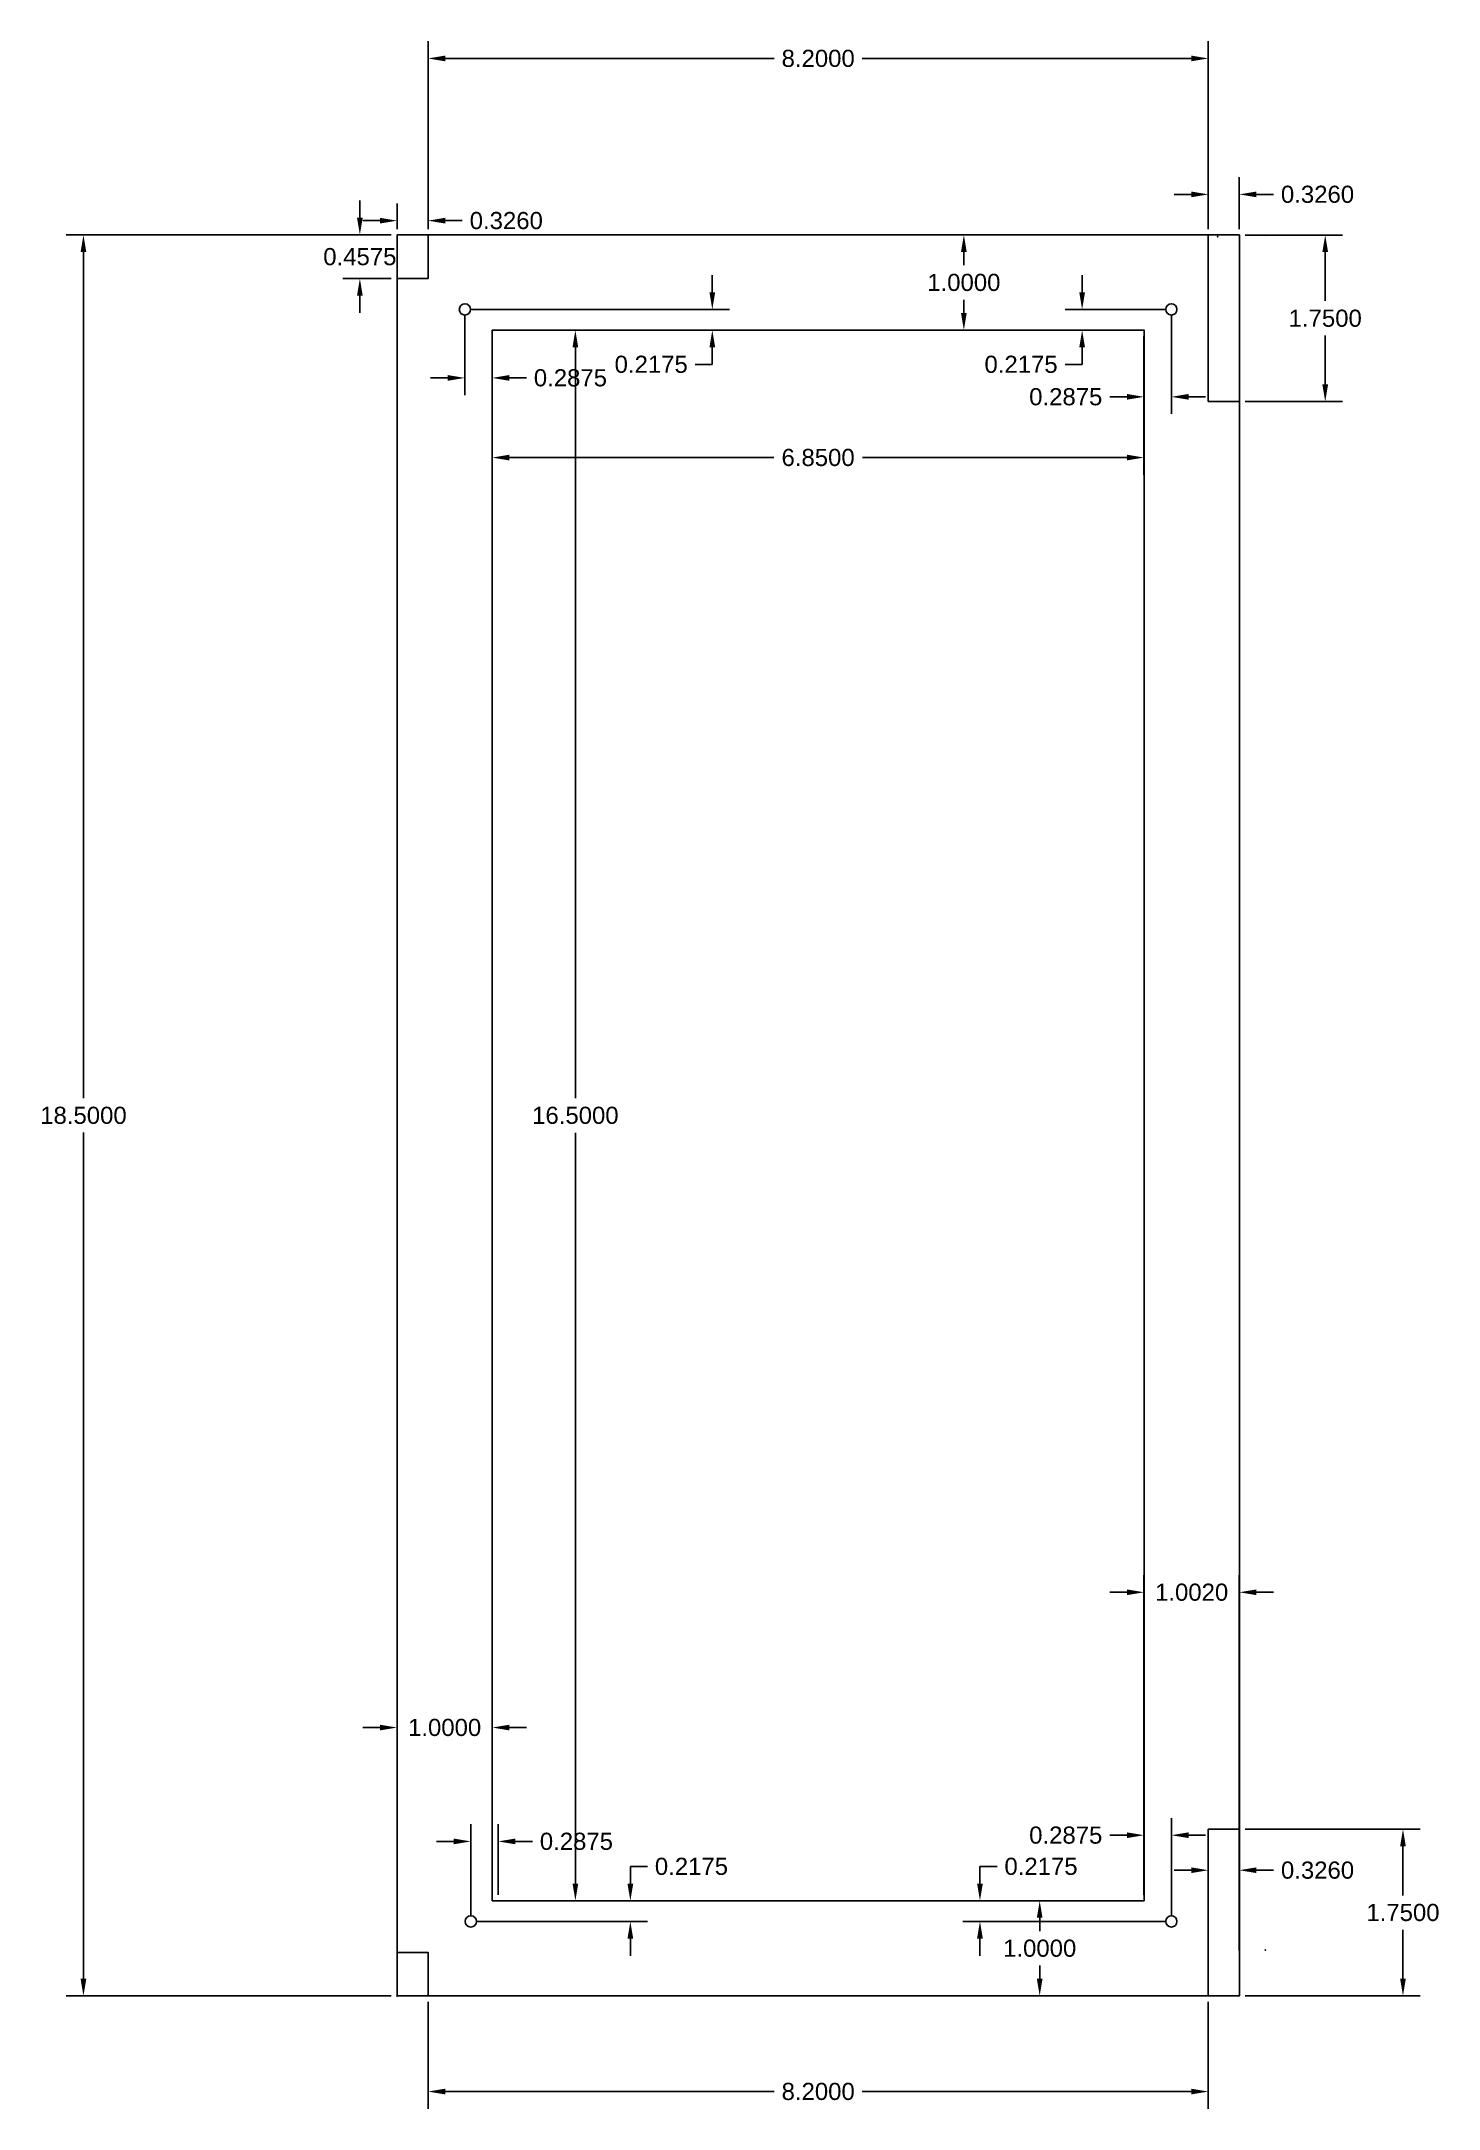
# Model space of a CAD drawing. Header units: inches. Extents: x 2.1 to 16.8, y 4.9 to 26.6.
import ezdxf

# ---------------------------------------------------------------- set-up
doc = ezdxf.new("R2010")
doc.units = ezdxf.units.IN
doc.header["$MEASUREMENT"] = 0
doc.layers.get('0').update_dxf_attribs({"color": 1})
doc.layers.add('dimensions', color=4, linetype='Continuous')
doc.layers.add('non-cut features', color=3, linetype='Continuous')
doc.styles.get("Standard").update_dxf_attribs({"font": 'Arial Regular.ttf'})
doc.dimstyles.get("Standard").update_dxf_attribs({"dimtxt": 0.18, "dimasz": 0.18, "dimexe": 0.18, "dimexo": 0.0625, "dimgap": 0.09, "dimtad": 0, "dimtih": 1, "dimtoh": 1, "dimdec": 4, "dimzin": 0, "dimdsep": 46, "dimtxsty": 'Standard', "dimcen": 0.09, "dimadec": 0, "dimazin": 0, "dimtfac": 1, "dimtdec": 4, "dimtofl": 0, "dimtmove": 0, "dimatfit": 3, "dimfxl": 1, "dimtolj": 1, "dimtzin": 0, "dimarcsym": 0})

# ---------------------------------------------------------------- blocks, each defined once
blk = doc.blocks.new('*D4')
at = {"layer": 'Defpoints', "color": 0, "transparency": 16777216}
for p in [(5.817, 24.573), (6.143, 24.723), (6.143, 24.573)]:
    blk.add_point(p, dxfattribs=at)
at = {"layer": 'dimensions', "color": 0, "lineweight": -2, "transparency": 16777216}
for p, q in [((5.817, 24.635), (5.817, 24.903)), ((6.143, 24.635), (6.143, 24.903)), ((5.637, 24.723), (5.457, 24.723)), ((6.323, 24.723), (6.503, 24.723))]:
    blk.add_line(p, q, dxfattribs=at)
at = {"layer": 'dimensions', "color": 0, "transparency": 16777216}
for points in [[(5.637, 24.753), (5.637, 24.693), (5.817, 24.723)], [(6.323, 24.753), (6.323, 24.693), (6.143, 24.723)]]:
    blk.add_solid(points, dxfattribs=at)
at = {"layer": 'dimensions', "color": 0, "transparency": 16777216, "insert": (6.965, 24.723), "char_height": 0.18, "attachment_point": 5}
blk.add_mtext('\\A1;0.3260', dxfattribs=at)
blk = doc.blocks.new('*D6')
at = {"layer": 'Defpoints', "color": 0, "transparency": 16777216}
for p in [(6.143, 6.073), (14.343, 6.073), (14.343, 5.068)]:
    blk.add_point(p, dxfattribs=at)
at = {"layer": 'dimensions', "color": 0, "lineweight": -2, "transparency": 16777216}
for p, q in [((6.143, 6.01), (6.143, 4.888)), ((14.343, 6.01), (14.343, 4.888)), ((6.323, 5.068), (9.781, 5.068)), ((14.163, 5.068), (10.705, 5.068))]:
    blk.add_line(p, q, dxfattribs=at)
at = {"layer": 'dimensions', "color": 0, "transparency": 16777216}
for points in [[(6.323, 5.098), (6.323, 5.038), (6.143, 5.068)], [(14.163, 5.098), (14.163, 5.038), (14.343, 5.068)]]:
    blk.add_solid(points, dxfattribs=at)
at = {"layer": 'dimensions', "color": 0, "transparency": 16777216, "insert": (10.243, 5.068), "char_height": 0.18, "attachment_point": 5}
blk.add_mtext('\\A1;8.2000', dxfattribs=at)
blk = doc.blocks.new('*D9')
at = {"layer": 'Defpoints', "color": 0, "transparency": 16777216}
for p in [(14.669, 7.393), (14.343, 6.488), (14.669, 6.488)]:
    blk.add_point(p, dxfattribs=at)
at = {"layer": 'dimensions', "color": 0, "lineweight": -2, "transparency": 16777216}
for p, q in [((14.163, 7.393), (13.983, 7.393)), ((14.343, 6.55), (14.343, 7.573)), ((14.669, 6.55), (14.669, 7.573)), ((14.849, 7.393), (15.029, 7.393))]:
    blk.add_line(p, q, dxfattribs=at)
at = {"layer": 'dimensions', "color": 0, "transparency": 16777216}
for points in [[(14.163, 7.423), (14.163, 7.363), (14.343, 7.393)], [(14.849, 7.423), (14.849, 7.363), (14.669, 7.393)]]:
    blk.add_solid(points, dxfattribs=at)
at = {"layer": 'dimensions', "color": 0, "transparency": 16777216, "insert": (15.491, 7.393), "char_height": 0.18, "attachment_point": 5}
blk.add_mtext('\\A1;0.3260', dxfattribs=at)
blk = doc.blocks.new('*D10')
at = {"layer": 'Defpoints', "color": 0, "transparency": 16777216}
for p in [(14.669, 24.572), (14.669, 22.822), (15.572, 22.822)]:
    blk.add_point(p, dxfattribs=at)
at = {"layer": 'dimensions', "color": 0, "lineweight": -2, "transparency": 16777216}
for p, q in [((14.732, 24.572), (15.752, 24.572)), ((15.572, 24.392), (15.572, 23.879)), ((15.572, 23.002), (15.572, 23.516)), ((14.732, 22.822), (15.752, 22.822))]:
    blk.add_line(p, q, dxfattribs=at)
at = {"layer": 'dimensions', "color": 0, "transparency": 16777216}
for points in [[(15.542, 24.392), (15.602, 24.392), (15.572, 24.572)], [(15.542, 23.002), (15.602, 23.002), (15.572, 22.822)]]:
    blk.add_solid(points, dxfattribs=at)
at = {"layer": 'dimensions', "color": 0, "transparency": 16777216, "insert": (15.572, 23.697), "char_height": 0.18, "attachment_point": 5}
blk.add_mtext('\\A1;1.7500', dxfattribs=at)
blk = doc.blocks.new('*D11')
at = {"layer": 'Defpoints', "color": 0, "transparency": 16777216}
for p in [(14.669, 24.999), (14.343, 24.572), (14.669, 24.572)]:
    blk.add_point(p, dxfattribs=at)
at = {"layer": 'dimensions', "color": 0, "lineweight": -2, "transparency": 16777216}
for p, q in [((14.163, 24.999), (13.983, 24.999)), ((14.343, 24.635), (14.343, 25.179)), ((14.669, 24.635), (14.669, 25.179)), ((14.849, 24.999), (15.029, 24.999))]:
    blk.add_line(p, q, dxfattribs=at)
at = {"layer": 'dimensions', "color": 0, "transparency": 16777216}
for points in [[(14.163, 25.029), (14.163, 24.969), (14.343, 24.999)], [(14.849, 25.029), (14.849, 24.969), (14.669, 24.999)]]:
    blk.add_solid(points, dxfattribs=at)
at = {"layer": 'dimensions', "color": 0, "transparency": 16777216, "insert": (15.491, 24.999), "char_height": 0.18, "attachment_point": 5}
blk.add_mtext('\\A1;0.3260', dxfattribs=at)
blk = doc.blocks.new('*D12')
at = {"layer": 'Defpoints', "color": 0, "transparency": 16777216}
for p in [(14.669, 7.823), (14.669, 6.073), (16.389, 6.073)]:
    blk.add_point(p, dxfattribs=at)
at = {"layer": 'dimensions', "color": 0, "lineweight": -2, "transparency": 16777216}
for p, q in [((14.732, 7.823), (16.569, 7.823)), ((16.389, 7.643), (16.389, 7.129)), ((16.389, 6.253), (16.389, 6.767)), ((14.732, 6.073), (16.569, 6.073))]:
    blk.add_line(p, q, dxfattribs=at)
at = {"layer": 'dimensions', "color": 0, "transparency": 16777216}
for points in [[(16.359, 7.643), (16.419, 7.643), (16.389, 7.823)], [(16.359, 6.253), (16.419, 6.253), (16.389, 6.073)]]:
    blk.add_solid(points, dxfattribs=at)
at = {"layer": 'dimensions', "color": 0, "transparency": 16777216, "insert": (16.389, 6.948), "char_height": 0.18, "attachment_point": 5}
blk.add_mtext('\\A1;1.7500', dxfattribs=at)
blk = doc.blocks.new('*D15')
at = {"layer": 'Defpoints', "color": 0, "transparency": 16777216}
for p in [(5.817, 24.573), (5.426, 24.115), (5.817, 24.115)]:
    blk.add_point(p, dxfattribs=at)
at = {"layer": 'dimensions', "color": 0, "lineweight": -2, "transparency": 16777216}
for p, q in [((5.426, 24.753), (5.426, 24.933)), ((5.755, 24.573), (5.246, 24.573)), ((5.755, 24.115), (5.246, 24.115)), ((5.426, 23.935), (5.426, 23.755))]:
    blk.add_line(p, q, dxfattribs=at)
at = {"layer": 'dimensions', "color": 0, "transparency": 16777216}
for points in [[(5.396, 24.753), (5.456, 24.753), (5.426, 24.573)], [(5.396, 23.935), (5.456, 23.935), (5.426, 24.115)]]:
    blk.add_solid(points, dxfattribs=at)
at = {"layer": 'dimensions', "color": 0, "transparency": 16777216, "insert": (5.426, 24.344), "char_height": 0.18, "attachment_point": 5}
blk.add_mtext('\\A1;0.4575', dxfattribs=at)
blk = doc.blocks.new('*D16')
at = {"layer": 'Defpoints', "color": 0, "transparency": 16777216}
for p in [(14.343, 26.427), (6.143, 24.573), (14.343, 24.572)]:
    blk.add_point(p, dxfattribs=at)
at = {"layer": 'dimensions', "color": 0, "lineweight": -2, "transparency": 16777216}
for p, q in [((6.143, 24.635), (6.143, 26.607)), ((14.343, 24.635), (14.343, 26.607)), ((6.323, 26.427), (9.781, 26.427)), ((14.163, 26.427), (10.705, 26.427))]:
    blk.add_line(p, q, dxfattribs=at)
at = {"layer": 'dimensions', "color": 0, "transparency": 16777216}
for points in [[(6.323, 26.457), (6.323, 26.397), (6.143, 26.427)], [(14.163, 26.457), (14.163, 26.397), (14.343, 26.427)]]:
    blk.add_solid(points, dxfattribs=at)
at = {"layer": 'dimensions', "color": 0, "transparency": 16777216, "insert": (10.243, 26.427), "char_height": 0.18, "attachment_point": 5}
blk.add_mtext('\\A1;8.2000', dxfattribs=at)
blk = doc.blocks.new('*D17')
at = {"layer": 'Defpoints', "color": 0, "transparency": 16777216}
for p in [(11.774, 24.573), (13.718, 24.573), (13.667, 23.573)]:
    blk.add_point(p, dxfattribs=at)
at = {"layer": 'dimensions', "color": 0, "lineweight": -2, "transparency": 16777216}
for p, q in [((13.656, 24.573), (11.594, 24.573)), ((11.774, 24.393), (11.774, 24.254)), ((11.774, 23.753), (11.774, 23.891)), ((13.605, 23.573), (11.594, 23.573))]:
    blk.add_line(p, q, dxfattribs=at)
at = {"layer": 'dimensions', "color": 0, "transparency": 16777216}
for points in [[(11.744, 24.393), (11.804, 24.393), (11.774, 24.573)], [(11.744, 23.753), (11.804, 23.753), (11.774, 23.573)]]:
    blk.add_solid(points, dxfattribs=at)
at = {"layer": 'dimensions', "color": 0, "transparency": 16777216, "insert": (11.774, 24.073), "char_height": 0.18, "attachment_point": 5}
blk.add_mtext('\\A1;1.0000', dxfattribs=at)
blk = doc.blocks.new('*D18')
at = {"layer": 'Defpoints', "color": 0, "transparency": 16777216}
for p in [(13.667, 7.073), (12.571, 6.073), (13.718, 6.073)]:
    blk.add_point(p, dxfattribs=at)
at = {"layer": 'dimensions', "color": 0, "lineweight": -2, "transparency": 16777216}
for p, q in [((13.605, 7.073), (12.391, 7.073)), ((12.571, 6.893), (12.571, 6.754)), ((12.571, 6.253), (12.571, 6.391)), ((13.656, 6.073), (12.391, 6.073))]:
    blk.add_line(p, q, dxfattribs=at)
at = {"layer": 'dimensions', "color": 0, "transparency": 16777216}
for points in [[(12.541, 6.893), (12.601, 6.893), (12.571, 7.073)], [(12.541, 6.253), (12.601, 6.253), (12.571, 6.073)]]:
    blk.add_solid(points, dxfattribs=at)
at = {"layer": 'dimensions', "color": 0, "transparency": 16777216, "insert": (12.571, 6.573), "char_height": 0.18, "attachment_point": 5}
blk.add_mtext('\\A1;1.0000', dxfattribs=at)
blk = doc.blocks.new('*D19')
at = {"layer": 'Defpoints', "color": 0, "transparency": 16777216}
for p in [(5.817, 8.892), (5.817, 7.073), (6.817, 7.073)]:
    blk.add_point(p, dxfattribs=at)
at = {"layer": 'dimensions', "color": 0, "lineweight": -2, "transparency": 16777216}
for p, q in [((5.817, 7.135), (5.817, 9.072)), ((6.817, 7.135), (6.817, 9.072)), ((5.637, 8.892), (5.457, 8.892)), ((6.997, 8.892), (7.177, 8.892))]:
    blk.add_line(p, q, dxfattribs=at)
at = {"layer": 'dimensions', "color": 0, "transparency": 16777216}
for points in [[(5.637, 8.922), (5.637, 8.862), (5.817, 8.892)], [(6.997, 8.922), (6.997, 8.862), (6.817, 8.892)]]:
    blk.add_solid(points, dxfattribs=at)
at = {"layer": 'dimensions', "color": 0, "transparency": 16777216, "insert": (6.317, 8.892), "char_height": 0.18, "attachment_point": 5}
blk.add_mtext('\\A1;1.0000', dxfattribs=at)
blk = doc.blocks.new('*D21')
at = {"layer": 'Defpoints', "color": 0, "transparency": 16777216}
for p in [(14.669, 10.313), (13.667, 7.073), (14.669, 7.073)]:
    blk.add_point(p, dxfattribs=at)
at = {"layer": 'dimensions', "color": 0, "lineweight": -2, "transparency": 16777216}
for p, q in [((13.667, 7.135), (13.667, 10.493)), ((14.669, 7.135), (14.669, 10.493)), ((13.487, 10.313), (13.307, 10.313)), ((14.849, 10.313), (15.029, 10.313))]:
    blk.add_line(p, q, dxfattribs=at)
at = {"layer": 'dimensions', "color": 0, "transparency": 16777216}
for points in [[(13.487, 10.343), (13.487, 10.283), (13.667, 10.313)], [(14.849, 10.343), (14.849, 10.283), (14.669, 10.313)]]:
    blk.add_solid(points, dxfattribs=at)
at = {"layer": 'dimensions', "color": 0, "transparency": 16777216, "insert": (14.168, 10.313), "char_height": 0.18, "attachment_point": 5}
blk.add_mtext('\\A1;1.0020', dxfattribs=at)
blk = doc.blocks.new('*D22')
at = {"layer": 'Defpoints', "color": 0, "transparency": 16777216}
for p in [(6.817, 23.573), (13.667, 23.573), (13.667, 22.234)]:
    blk.add_point(p, dxfattribs=at)
at = {"layer": 'dimensions', "color": 0, "lineweight": -2, "transparency": 16777216}
for p, q in [((6.817, 23.51), (6.817, 22.054)), ((13.667, 23.51), (13.667, 22.054)), ((6.997, 22.234), (9.778, 22.234)), ((13.487, 22.234), (10.707, 22.234))]:
    blk.add_line(p, q, dxfattribs=at)
at = {"layer": 'dimensions', "color": 0, "transparency": 16777216}
for points in [[(6.997, 22.264), (6.997, 22.204), (6.817, 22.234)], [(13.487, 22.264), (13.487, 22.204), (13.667, 22.234)]]:
    blk.add_solid(points, dxfattribs=at)
at = {"layer": 'dimensions', "color": 0, "transparency": 16777216, "insert": (10.242, 22.234), "char_height": 0.18, "attachment_point": 5}
blk.add_mtext('\\A1;6.8500', dxfattribs=at)
blk = doc.blocks.new('*D23')
at = {"layer": 'Defpoints', "color": 0, "transparency": 16777216}
for p in [(6.817, 23.573), (7.691, 23.573), (6.817, 7.073)]:
    blk.add_point(p, dxfattribs=at)
at = {"layer": 'dimensions', "color": 0, "lineweight": -2, "transparency": 16777216}
for p, q in [((6.88, 23.573), (7.871, 23.573)), ((7.691, 23.393), (7.691, 15.504)), ((7.691, 7.253), (7.691, 15.141)), ((6.88, 7.073), (7.871, 7.073))]:
    blk.add_line(p, q, dxfattribs=at)
at = {"layer": 'dimensions', "color": 0, "transparency": 16777216}
for points in [[(7.661, 23.393), (7.721, 23.393), (7.691, 23.573)], [(7.661, 7.253), (7.721, 7.253), (7.691, 7.073)]]:
    blk.add_solid(points, dxfattribs=at)
at = {"layer": 'dimensions', "color": 0, "transparency": 16777216, "insert": (7.691, 15.323), "char_height": 0.18, "attachment_point": 5}
blk.add_mtext('\\A1;16.5000', dxfattribs=at)
blk = doc.blocks.new('*D24')
at = {"layer": 'Defpoints', "color": 0, "transparency": 16777216}
for p in [(2.521, 24.573), (5.817, 24.573), (5.817, 6.073)]:
    blk.add_point(p, dxfattribs=at)
at = {"layer": 'dimensions', "color": 0, "lineweight": -2, "transparency": 16777216}
for p, q in [((5.755, 24.573), (2.341, 24.573)), ((2.521, 24.393), (2.521, 15.504)), ((2.521, 6.253), (2.521, 15.142)), ((5.755, 6.073), (2.341, 6.073))]:
    blk.add_line(p, q, dxfattribs=at)
at = {"layer": 'dimensions', "color": 0, "transparency": 16777216}
for points in [[(2.491, 24.393), (2.551, 24.393), (2.521, 24.573)], [(2.491, 6.253), (2.551, 6.253), (2.521, 6.073)]]:
    blk.add_solid(points, dxfattribs=at)
at = {"layer": 'dimensions', "color": 0, "transparency": 16777216, "insert": (2.521, 15.323), "char_height": 0.18, "attachment_point": 5}
blk.add_mtext('\\A1;18.5000', dxfattribs=at)
blk = doc.blocks.new('*D31')
at = {"layer": 'Defpoints', "color": 0, "transparency": 16777216}
for p in [(6.53, 23.79), (6.817, 23.573), (6.817, 23.071)]:
    blk.add_point(p, dxfattribs=at)
at = {"layer": 'dimensions', "color": 0, "lineweight": -2, "transparency": 16777216}
for p, q in [((6.53, 23.728), (6.53, 22.891)), ((6.817, 23.51), (6.817, 22.891)), ((6.35, 23.071), (6.17, 23.071)), ((6.997, 23.071), (7.177, 23.071))]:
    blk.add_line(p, q, dxfattribs=at)
at = {"layer": 'dimensions', "color": 0, "transparency": 16777216}
for points in [[(6.35, 23.101), (6.35, 23.041), (6.53, 23.071)], [(6.997, 23.101), (6.997, 23.041), (6.817, 23.071)]]:
    blk.add_solid(points, dxfattribs=at)
at = {"layer": 'dimensions', "color": 0, "transparency": 16777216, "insert": (7.639, 23.071), "char_height": 0.18, "attachment_point": 5}
blk.add_mtext('\\A1;0.2875', dxfattribs=at)
blk = doc.blocks.new('*D32')
at = {"layer": 'Defpoints', "color": 0, "transparency": 16777216}
for p in [(6.53, 23.79), (6.817, 23.573), (9.13, 23.573)]:
    blk.add_point(p, dxfattribs=at)
at = {"layer": 'dimensions', "color": 0, "lineweight": -2, "transparency": 16777216}
for p, q in [((9.13, 23.97), (9.13, 24.15)), ((6.592, 23.79), (9.31, 23.79)), ((6.88, 23.573), (9.31, 23.573)), ((9.13, 23.393), (9.13, 23.213)), ((9.13, 23.213), (8.95, 23.213))]:
    blk.add_line(p, q, dxfattribs=at)
at = {"layer": 'dimensions', "color": 0, "transparency": 16777216}
for points in [[(9.1, 23.97), (9.16, 23.97), (9.13, 23.79)], [(9.1, 23.393), (9.16, 23.393), (9.13, 23.573)]]:
    blk.add_solid(points, dxfattribs=at)
at = {"layer": 'dimensions', "color": 0, "transparency": 16777216, "insert": (8.488, 23.213), "char_height": 0.18, "attachment_point": 5}
blk.add_mtext('\\A1;0.2175', dxfattribs=at)
blk = doc.blocks.new('*D33')
at = {"layer": 'Defpoints', "color": 0, "transparency": 16777216}
for p in [(13.955, 23.79), (13.017, 23.573), (13.605, 23.573)]:
    blk.add_point(p, dxfattribs=at)
at = {"layer": 'dimensions', "color": 0, "lineweight": -2, "transparency": 16777216}
for p, q in [((13.017, 23.97), (13.017, 24.15)), ((13.892, 23.79), (12.837, 23.79)), ((13.542, 23.573), (12.837, 23.573)), ((13.017, 23.393), (13.017, 23.213)), ((13.017, 23.213), (12.837, 23.213))]:
    blk.add_line(p, q, dxfattribs=at)
at = {"layer": 'dimensions', "color": 0, "transparency": 16777216}
for points in [[(12.987, 23.97), (13.047, 23.97), (13.017, 23.79)], [(12.987, 23.393), (13.047, 23.393), (13.017, 23.573)]]:
    blk.add_solid(points, dxfattribs=at)
at = {"layer": 'dimensions', "color": 0, "transparency": 16777216, "insert": (12.375, 23.213), "char_height": 0.18, "attachment_point": 5}
blk.add_mtext('\\A1;0.2175', dxfattribs=at)
blk = doc.blocks.new('*D34')
at = {"layer": 'Defpoints', "color": 0, "transparency": 16777216}
for p in [(13.955, 23.79), (13.667, 23.573), (13.667, 22.872)]:
    blk.add_point(p, dxfattribs=at)
at = {"layer": 'dimensions', "color": 0, "lineweight": -2, "transparency": 16777216}
for p, q in [((13.955, 23.728), (13.955, 22.692)), ((13.667, 23.51), (13.667, 22.692)), ((13.487, 22.872), (13.307, 22.872)), ((14.135, 22.872), (14.315, 22.872))]:
    blk.add_line(p, q, dxfattribs=at)
at = {"layer": 'dimensions', "color": 0, "transparency": 16777216}
for points in [[(13.487, 22.902), (13.487, 22.842), (13.667, 22.872)], [(14.135, 22.902), (14.135, 22.842), (13.955, 22.872)]]:
    blk.add_solid(points, dxfattribs=at)
at = {"layer": 'dimensions', "color": 0, "transparency": 16777216, "insert": (12.845, 22.872), "char_height": 0.18, "attachment_point": 5}
blk.add_mtext('\\A1;0.2875', dxfattribs=at)
blk = doc.blocks.new('*D36')
at = {"layer": 'Defpoints', "color": 0, "transparency": 16777216}
for p in [(6.88, 7.696), (6.88, 7.073), (6.592, 6.855)]:
    blk.add_point(p, dxfattribs=at)
at = {"layer": 'dimensions', "color": 0, "lineweight": -2, "transparency": 16777216}
for p, q in [((6.592, 6.918), (6.592, 7.876)), ((6.88, 7.135), (6.88, 7.876)), ((6.412, 7.696), (6.232, 7.696)), ((7.06, 7.696), (7.24, 7.696))]:
    blk.add_line(p, q, dxfattribs=at)
at = {"layer": 'dimensions', "color": 0, "transparency": 16777216}
for points in [[(6.412, 7.726), (6.412, 7.666), (6.592, 7.696)], [(7.06, 7.726), (7.06, 7.666), (6.88, 7.696)]]:
    blk.add_solid(points, dxfattribs=at)
at = {"layer": 'dimensions', "color": 0, "transparency": 16777216, "insert": (7.702, 7.696), "char_height": 0.18, "attachment_point": 5}
blk.add_mtext('\\A1;0.2875', dxfattribs=at)
blk = doc.blocks.new('*D37')
at = {"layer": 'Defpoints', "color": 0, "transparency": 16777216}
for p in [(6.817, 7.073), (8.269, 7.073), (6.592, 6.855)]:
    blk.add_point(p, dxfattribs=at)
at = {"layer": 'dimensions', "color": 0, "lineweight": -2, "transparency": 16777216}
for p, q in [((8.269, 7.253), (8.269, 7.433)), ((8.269, 7.433), (8.449, 7.433)), ((6.88, 7.073), (8.449, 7.073)), ((6.655, 6.855), (8.449, 6.855)), ((8.269, 6.675), (8.269, 6.495))]:
    blk.add_line(p, q, dxfattribs=at)
at = {"layer": 'dimensions', "color": 0, "transparency": 16777216}
for points in [[(8.239, 7.253), (8.299, 7.253), (8.269, 7.073)], [(8.239, 6.675), (8.299, 6.675), (8.269, 6.855)]]:
    blk.add_solid(points, dxfattribs=at)
at = {"layer": 'dimensions', "color": 0, "transparency": 16777216, "insert": (8.911, 7.433), "char_height": 0.18, "attachment_point": 5}
blk.add_mtext('\\A1;0.2175', dxfattribs=at)
blk = doc.blocks.new('*D39')
at = {"layer": 'Defpoints', "color": 0, "transparency": 16777216}
for p in [(13.667, 7.761), (13.667, 7.073), (13.955, 6.855)]:
    blk.add_point(p, dxfattribs=at)
at = {"layer": 'dimensions', "color": 0, "lineweight": -2, "transparency": 16777216}
for p, q in [((13.667, 7.135), (13.667, 7.941)), ((13.955, 6.918), (13.955, 7.941)), ((13.487, 7.761), (13.307, 7.761)), ((14.135, 7.761), (14.315, 7.761))]:
    blk.add_line(p, q, dxfattribs=at)
at = {"layer": 'dimensions', "color": 0, "transparency": 16777216}
for points in [[(13.487, 7.791), (13.487, 7.731), (13.667, 7.761)], [(14.135, 7.791), (14.135, 7.731), (13.955, 7.761)]]:
    blk.add_solid(points, dxfattribs=at)
at = {"layer": 'dimensions', "color": 0, "transparency": 16777216, "insert": (12.845, 7.761), "char_height": 0.18, "attachment_point": 5}
blk.add_mtext('\\A1;0.2875', dxfattribs=at)
blk = doc.blocks.new('*D40')
at = {"layer": 'Defpoints', "color": 0, "transparency": 16777216}
for p in [(11.943, 7.073), (13.667, 7.073), (13.955, 6.855)]:
    blk.add_point(p, dxfattribs=at)
at = {"layer": 'dimensions', "color": 0, "lineweight": -2, "transparency": 16777216}
for p, q in [((11.943, 7.253), (11.943, 7.433)), ((11.943, 7.433), (12.123, 7.433)), ((13.605, 7.073), (11.763, 7.073)), ((13.892, 6.855), (11.763, 6.855)), ((11.943, 6.675), (11.943, 6.495))]:
    blk.add_line(p, q, dxfattribs=at)
at = {"layer": 'dimensions', "color": 0, "transparency": 16777216}
for points in [[(11.913, 7.253), (11.973, 7.253), (11.943, 7.073)], [(11.913, 6.675), (11.973, 6.675), (11.943, 6.855)]]:
    blk.add_solid(points, dxfattribs=at)
at = {"layer": 'dimensions', "color": 0, "transparency": 16777216, "insert": (12.585, 7.433), "char_height": 0.18, "attachment_point": 5}
blk.add_mtext('\\A1;0.2175', dxfattribs=at)

msp = doc.modelspace()

# ---------------------------------------------------------------- linework, layer by layer
msp.add_line((14.94221, 24.55646), (14.94221, 24.55646))
for points in [[(5.81733, 6.07273), (14.66933, 6.07273), (14.66933, 24.57273), (5.81733, 24.57273)], [(5.81733, 24.11523), (6.14333, 24.11523), (6.14333, 24.57273), (5.81733, 24.57273)], [(14.34333, 22.82238), (14.66933, 22.82238), (14.66933, 24.57238), (14.34333, 24.57238)], [(6.81738, 7.0727), (13.66738, 7.0727), (13.66738, 23.5727), (6.81738, 23.5727)], [(14.34333, 6.07273), (14.66933, 6.07273), (14.66933, 7.82273), (14.34333, 7.82273)], [(5.81733, 6.07273), (6.14333, 6.07273), (6.14333, 6.53023), (5.81733, 6.53023)]]:
    msp.add_lwpolyline(points, close=True)
for centre in [(6.52985, 23.79015), (13.95487, 23.79019), (6.5924, 6.85517), (13.95492, 6.85517)]:
    msp.add_circle(centre, 0.0591)
at = {"layer": 'non-cut features'}
for p in [(14.44221, 24.55646), (14.94221, 6.55646), (5.81733, 6.07273)]:
    msp.add_point(p, dxfattribs=at)

# ---------------------------------------------------------------- dimensions: what is measured, and where the dimension line sits
at = {"layer": 'dimensions'}
for base, p1, p2, picture, middle in [((14.34333, 26.42677), (6.14333, 24.57273), (14.34333, 24.57238), '*D16', (10.24333, 26.42677)), ((14.66933, 24.99897), (14.34333, 24.57238), (14.66933, 24.57238), '*D11', (15.49137, 24.99897)), ((6.14333, 24.72329), (5.81733, 24.57273), (6.14333, 24.57273), '*D4', (6.96537, 24.72329)), ((6.81738, 23.07064), (6.52985, 23.79015), (6.81738, 23.5727), '*D31', (7.63941, 23.07064)), ((13.66738, 22.87197), (13.95487, 23.79019), (13.66738, 23.5727), '*D34', (12.84535, 22.87197)), ((13.66738, 22.23449), (6.81738, 23.5727), (13.66738, 23.5727), '*D22', (10.24238, 22.23449)), ((14.669334, 10.312507), (13.66738, 7.072698), (14.669334, 7.072698), '*D21', (14.168357, 10.312507)), ((5.817334, 8.891957), (6.81738, 7.072698), (5.817334, 7.072698), '*D19', (6.317357, 8.891957)), ((6.87988, 7.69581), (6.5924, 6.85517), (6.87988, 7.0727), '*D36', (7.70191, 7.69581)), ((14.66933, 7.39338), (14.34333, 6.48773), (14.66933, 6.48773), '*D9', (15.49137, 7.39338)), ((14.34333, 5.06826), (6.14333, 6.07273), (14.34333, 6.07273), '*D6', (10.24333, 5.06826))]:
    dim = msp.add_linear_dim(base=base, p1=p1, p2=p2, dimstyle='Standard', dxfattribs=at)
    dim.commit()
    dim.dimension.update_dxf_attribs({"geometry": picture, "text_midpoint": middle})
for base, p1, p2, picture, middle in [((5.42638, 24.11523), (5.81733, 24.57273), (5.81733, 24.11523), '*D15', (5.42638, 24.34398)), ((2.52131, 24.57273), (5.81733, 6.07273), (5.81733, 24.57273), '*D24', (2.52131, 15.32273)), ((15.57244, 22.82238), (14.66933, 24.57238), (14.66933, 22.82238), '*D10', (15.57244, 23.69738)), ((9.130241, 23.572698), (6.529855, 23.790154), (6.81738, 23.572698), '*D32', (8.488208, 23.212698)), ((13.01729, 23.5727), (13.95487, 23.79019), (13.60488, 23.5727), '*D33', (12.37525, 23.2127)), ((7.69125, 23.5727), (6.81738, 7.0727), (6.81738, 23.5727), '*D23', (7.69125, 15.3227)), ((16.38936, 6.07273), (14.66933, 7.82273), (14.66933, 6.07273), '*D12', (16.38936, 6.94773)), ((8.26929, 7.0727), (6.5924, 6.85517), (6.81738, 7.0727), '*D37', (8.91132, 7.4327)), ((11.94312, 7.0727), (13.95492, 6.85517), (13.66738, 7.0727), '*D40', (12.58515, 7.4327))]:
    dim = msp.add_linear_dim(base=base, p1=p1, p2=p2, angle=90, dimstyle='Standard', dxfattribs=at)
    dim.commit()
    dim.dimension.update_dxf_attribs({"geometry": picture, "text_midpoint": middle})
for base, p1, p2, picture, middle in [((11.77363, 24.57273), (13.66738, 23.5727), (13.71838, 24.57273), '*D17', (11.77363, 24.07271)), ((12.5713, 6.07273), (13.66738, 7.0727), (13.71838, 6.07273), '*D18', (12.5713, 6.57271))]:
    dim = msp.add_linear_dim(base=base, p1=p1, p2=p2, angle=90, dimstyle='Standard', dxfattribs=at)
    dim.commit()
    dim.dimension.update_dxf_attribs({"geometry": picture, "text_midpoint": middle, "dimtype": 160})
dim = msp.add_linear_dim(base=(13.66738, 7.76098), p1=(13.95492, 6.85517), p2=(13.66738, 7.0727), dimstyle='Standard', dxfattribs=at)
dim.commit()
dim.dimension.update_dxf_attribs({"geometry": '*D39', "text_midpoint": (12.84535, 7.76098), "dimtype": 160})

doc.saveas('drawing.dxf')
